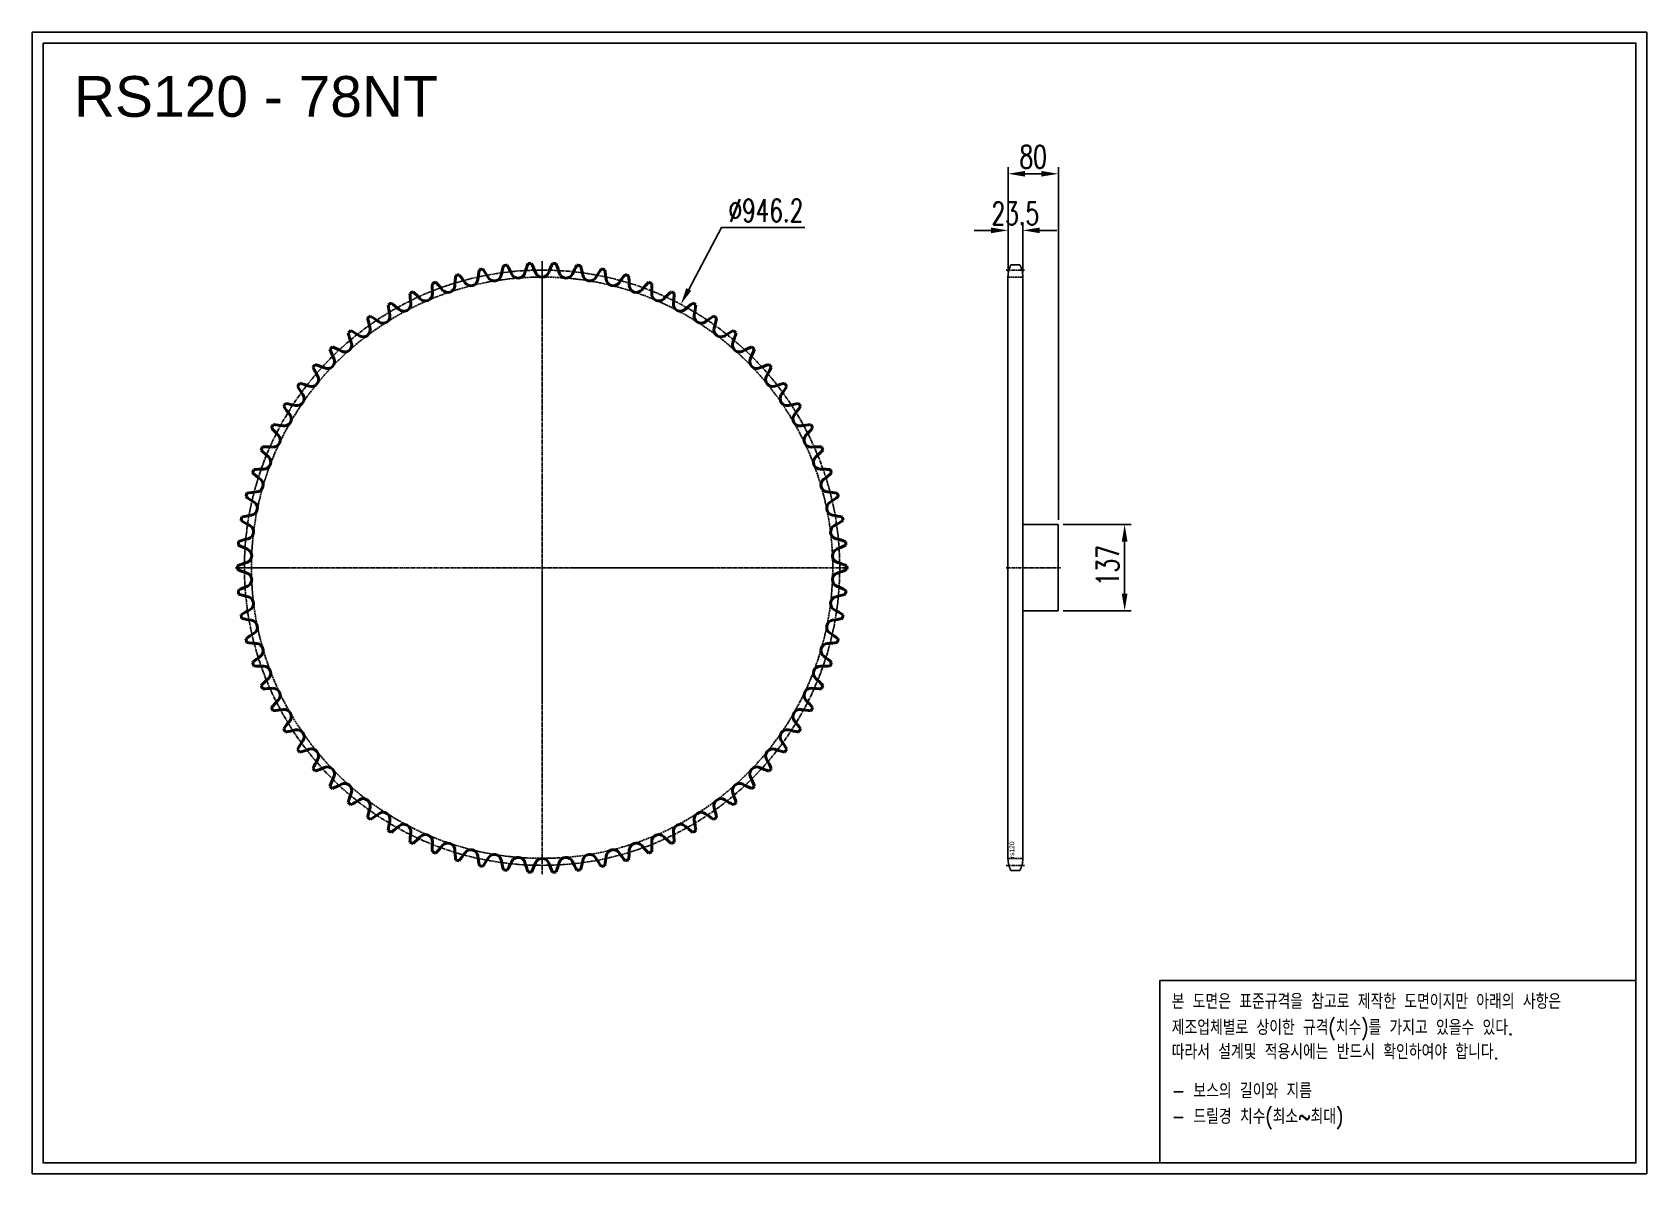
# Model space of a CAD drawing. Header units: millimetres. Extents: x -40784 to -38218, y 48101 to 49916.
import ezdxf

# ---------------------------------------------------------------- set-up
doc = ezdxf.new("R2010")
doc.units = ezdxf.units.MM
for name, pattern in [('AM_ISO02W050', [7.5, 6, -1.5]), ('AM_ISO02W050x2', [3.75, 3, -0.75]), ('AM_ISO08W050', [18, 12, -1.5, 3, -1.5]), ('AM_ISO08W050x2', [9, 6, -0.75, 1.5, -0.75])]:
    doc.linetypes.add(name, pattern=pattern)
for name, color, linetype, lineweight in [('AM_0N', 7, 'Continuous', 50), ('AM_3N', 6, 'AM_ISO02W050', 25), ('AM_7', 4, 'AM_ISO08W050', 25), ('AM_7N', 4, 'AM_ISO08W050', 25)]:
    doc.layers.add(name, color=color, linetype=linetype, lineweight=lineweight)
doc.layers.add('S-DIM', color=7, linetype='Continuous')
doc.styles.add('HAN', font='ROMANS.shx', dxfattribs={"width": 0.7, "bigfont": 'whgtxt.shx'})
doc.styles.add('HSG', font='SIMPLEX.shx', dxfattribs={"width": 0.7, "bigfont": 'HSG.shx'})
doc.styles.get("Standard").update_dxf_attribs({"font": 'arial.ttf'})
doc.dimstyles.new('APP50', dxfattribs={"dimscale": 15, "dimtxt": 2.4, "dimasz": 1.8, "dimexe": 0.7, "dimexo": 0.5, "dimgap": 0.6, "dimtad": 1, "dimtoh": 1, "dimdec": 1, "dimrnd": 0.01, "dimzin": 9, "dimdsep": 46, "dimtxsty": 'HSG', "dimcen": 0, "dimclrd": 1, "dimclre": 1, "dimclrt": 256, "dimazin": 2, "dimtp": 1, "dimtm": 1, "dimtfac": 0.5, "dimtdec": 1, "dimtofl": 0, "dimtmove": 0, "dimatfit": 3, "dimfxl": 0, "dimtvp": 1, "dimtolj": 2, "dimlwd": -1, "dimlwe": -1, "dimarcsym": 0})

# ---------------------------------------------------------------- blocks, each defined once
blk = doc.blocks.new('*D1')
at = {"layer": 'Defpoints', "color": 0, "transparency": 16777216}
for p in [(-39152.9, 49133), (-39152.9, 48996), (-39047.5, 48996)]:
    blk.add_point(p, dxfattribs=at)
at = {"layer": 'S-DIM', "color": 1, "transparency": 16777216}
for p, q in [((-39145.4, 49133), (-39037, 49133)), ((-39047.5, 49106), (-39047.5, 49023)), ((-39145.4, 48996), (-39037, 48996))]:
    blk.add_line(p, q, dxfattribs=at)
for points in [[(-39052, 49106), (-39043, 49106), (-39047.5, 49133)], [(-39052, 49023), (-39043, 49023), (-39047.5, 48996)]]:
    blk.add_solid(points, dxfattribs=at)
at = {"layer": 'S-DIM', "transparency": 16777216, "insert": (-39074.5, 49067.7), "char_height": 36, "attachment_point": 5, "rotation": 90, "style": 'HSG'}
blk.add_mtext('\\A2;137', dxfattribs=at)
blk = doc.blocks.new('*D2')
at = {"layer": 'Defpoints', "color": 0, "transparency": 16777216}
for p in [(-39209.4, 49600.7), (-39232.9, 49527), (-39209.4, 49526.4)]:
    blk.add_point(p, dxfattribs=at)
at = {"layer": 'S-DIM', "color": 1, "transparency": 16777216}
for p, q in [((-39232.9, 49534.5), (-39232.9, 49611.2)), ((-39209.4, 49533.9), (-39209.4, 49611.2)), ((-39259.9, 49600.7), (-39286.9, 49600.7)), ((-39182.4, 49600.7), (-39155.4, 49600.7))]:
    blk.add_line(p, q, dxfattribs=at)
for points in [[(-39259.9, 49605.2), (-39259.9, 49596.2), (-39232.9, 49600.7)], [(-39182.4, 49605.2), (-39182.4, 49596.2), (-39209.4, 49600.7)]]:
    blk.add_solid(points, dxfattribs=at)
at = {"layer": 'S-DIM', "transparency": 16777216, "insert": (-39221.2, 49627.7), "char_height": 36, "attachment_point": 5, "style": 'HSG'}
blk.add_mtext('\\A2;23.5', dxfattribs=at)
blk = doc.blocks.new('*D3')
at = {"layer": 'Defpoints', "color": 0, "transparency": 16777216}
for p in [(-39152.9, 49690.7), (-39232.9, 49527), (-39152.9, 49133)]:
    blk.add_point(p, dxfattribs=at)
at = {"layer": 'S-DIM', "color": 1, "transparency": 16777216}
for p, q in [((-39232.9, 49534.5), (-39232.9, 49701.2)), ((-39205.9, 49690.7), (-39179.9, 49690.7)), ((-39152.9, 49140.5), (-39152.9, 49701.2))]:
    blk.add_line(p, q, dxfattribs=at)
for points in [[(-39205.9, 49695.2), (-39205.9, 49686.2), (-39232.9, 49690.7)], [(-39179.9, 49695.2), (-39179.9, 49686.2), (-39152.9, 49690.7)]]:
    blk.add_solid(points, dxfattribs=at)
at = {"layer": 'S-DIM', "transparency": 16777216, "insert": (-39192.9, 49717.7), "char_height": 36, "attachment_point": 5, "style": 'HSG'}
blk.add_mtext('\\A2;80', dxfattribs=at)
blk = doc.blocks.new('notice1')
at = {"color": 4}
blk.add_lwpolyline([(-22142.12, 1735.9), (-22053.8, 1735.9), (-22053.8, 1702.07), (-22142.12, 1702.07)], close=True, dxfattribs=at)
at = {"color": 4, "style": 'HAN', "width": 0.8}
for s, p in [('본 도면은 표준규격을 참고로 제작한 도면이지만 아래의 사항은', (-22139.9, 1730.62)), ('제조업체별로 상이한 규격(치수)를 가지고 있을수 있다.', (-22139.9, 1725.78)), ('따라서 설계및 적용시에는 반드시 확인하여야 합니다.', (-22139.9, 1721.28)), ('- 보스의 길이와 지름', (-22139.9, 1714.03)), ('- 드릴경 치수(최소~최대)', (-22139.9, 1709.27))]:
    blk.add_text(s, height=2.7949, dxfattribs=at).set_placement(p)
blk = doc.blocks.new('*D5')
at = {"layer": 'Defpoints', "color": 0, "transparency": 16777216}
for p in [(-39753, 49483), (-40194, 48645.9)]:
    blk.add_point(p, dxfattribs=at)
at = {"layer": 'S-DIM', "color": 1, "linetype": 'ByBlock', "transparency": 16777216}
for p, q in [((-39688.5, 49605.3), (-39740.4, 49506.9)), ((-39555.9, 49605.3), (-39688.5, 49605.3))]:
    blk.add_line(p, q, dxfattribs=at)
at = {"layer": 'S-DIM', "color": 1, "transparency": 16777216}
blk.add_solid([(-39744.4, 49509), (-39736.4, 49504.8), (-39753, 49483)], dxfattribs=at)
at = {"layer": 'S-DIM', "transparency": 16777216, "insert": (-39617.7, 49632.3), "char_height": 36, "attachment_point": 5, "style": 'HSG'}
blk.add_mtext('\\A2;∅946.2', dxfattribs=at)

msp = doc.modelspace()

# ---------------------------------------------------------------- linework, layer by layer
for p, q in [((-39232.93, 49526.96), (-39232.93, 48601.92)), ((-39228.2, 49545.96), (-39214.16, 49545.96)), ((-39209.43, 49526.96), (-39209.43, 48601.92)), ((-39209.43, 49132.99), (-39152.93, 49132.99)), ((-39152.93, 49132.99), (-39152.93, 48995.99)), ((-39152.93, 48995.99), (-39209.43, 48995.99)), ((-39228.2, 48582.92), (-39214.16, 48582.92))]:
    msp.add_line(p, q)
for points in [[(-40783.8, 49915.58), (-38217.68, 49915.58), (-38217.68, 48101.15), (-40783.8, 48101.15)], [(-40766.52, 49898.3), (-38234.96, 49898.3), (-38234.96, 48118.43), (-40766.52, 48118.43)]]:
    msp.add_lwpolyline(points, close=True)
for centre, start, end in [((-39192.43, 49526.96), 152.02179, 180), ((-39249.93, 49526.96), 0, 27.97821), ((-39192.43, 48601.92), 180, 207.97821), ((-39249.93, 48601.92), 332.02179, 0)]:
    msp.add_arc(centre, 40.5, start, end)
at = {"layer": 'AM_0N'}
for centre, radius, start, end in [((-39898.86, 49505.01), 213.41, 173.63596, 177.88462), ((-39973.49, 49064.44), 484.15, 105.8129, 106.4948), ((-40272.03, 49396.92), 213.41, 34.42308, 38.67173), ((-39863.65, 49497.58), 213.41, 169.02057, 173.26923), ((-39973.49, 49064.44), 484.15, 101.19751, 101.87941), ((-40244.31, 49419.86), 213.41, 29.80769, 34.05635), ((-40049.4, 49531.53), 11.23, 209.80769, 348.65385), ((-39829.15, 49487.33), 213.41, 164.40519, 168.65385), ((-39973.49, 49064.44), 484.15, 96.58213, 97.26403), ((-40214.83, 49440.5), 213.41, 25.19231, 29.44096), ((-40011.57, 49536.12), 11.23, 205.19231, 344.03846), ((-39795.59, 49474.35), 213.41, 159.78981, 164.03846), ((-39973.49, 49064.44), 484.15, 91.96674, 92.64864), ((-40183.79, 49458.7), 213.41, 20.57692, 24.82558), ((-39973.49, 49537.65), 11.23, 200.57692, 339.42308), ((-39763.19, 49458.7), 213.41, 155.17442, 159.42308), ((-39973.49, 49064.44), 484.15, 87.35136, 88.03326), ((-40151.38, 49474.35), 213.41, 15.96154, 20.21019), ((-39935.41, 49536.12), 11.23, 195.96154, 334.80769), ((-39732.14, 49440.5), 213.41, 150.55904, 154.80769), ((-39973.49, 49064.44), 484.15, 82.73597, 83.41787), ((-40117.82, 49487.33), 213.41, 11.34615, 15.59481), ((-39897.58, 49531.53), 11.23, 191.34615, 330.19231), ((-39702.66, 49419.86), 213.41, 145.94365, 150.19231), ((-39973.49, 49064.44), 484.15, 78.12059, 78.80249), ((-40083.33, 49497.58), 213.41, 6.73077, 10.97943), ((-39674.94, 49396.92), 213.41, 141.32827, 145.57692), ((-39973.49, 49064.44), 484.15, 73.5052, 74.1871), ((-40048.12, 49505.01), 213.41, 2.11538, 6.36404), ((-39973.49, 49064.44), 484.15, 115.04367, 115.72557), ((-39970.5, 49511.28), 213.41, 182.86673, 187.11538), ((-40321.5, 49344.72), 213.41, 43.65385, 47.9025), ((-39934.55, 49509.59), 213.41, 178.25134, 182.5), ((-39973.49, 49064.44), 484.15, 110.42828, 111.11018), ((-40297.82, 49371.82), 213.41, 39.03846, 43.28712), ((-40123.34, 49513.3), 11.23, 219.03846, 357.88462), ((-40086.74, 49523.9), 11.23, 214.42308, 353.26923), ((-39860.24, 49523.9), 11.23, 186.73077, 325.57692), ((-39823.64, 49513.3), 11.23, 182.11538, 320.96154), ((-39649.16, 49371.82), 213.41, 136.71288, 140.96154), ((-39973.49, 49064.44), 484.15, 68.88982, 69.57172), ((-40012.42, 49509.59), 213.41, 357.5, 1.74866), ((-39625.48, 49344.72), 213.41, 132.0975, 136.34615), ((-39973.49, 49064.44), 484.15, 64.27443, 64.95633), ((-39976.48, 49511.28), 213.41, 352.88462, 357.13327), ((-39973.49, 49064.44), 484.15, 119.65905, 120.34095), ((-40006.46, 49510.07), 213.41, 187.48211, 191.73077), ((-40342.93, 49315.81), 213.41, 48.26923, 52.51789), ((-40193.4, 49483.45), 11.23, 228.26923, 7.11538), ((-40158.97, 49499.79), 11.23, 223.65385, 2.5), ((-39788, 49499.79), 11.23, 177.5, 316.34615), ((-39753.57, 49483.45), 11.23, 172.88462, 311.73077), ((-39604.05, 49315.81), 213.41, 127.48211, 131.73077), ((-39973.49, 49064.44), 484.15, 59.65905, 60.34095), ((-39940.51, 49510.07), 213.41, 348.26923, 352.51789), ((-39973.49, 49064.44), 484.15, 124.27443, 124.95633), ((-40042.22, 49505.97), 213.41, 192.0975, 196.34615), ((-40361.96, 49285.27), 213.41, 52.88462, 57.13327), ((-40226.41, 49464.4), 11.23, 232.88462, 11.73077), ((-39720.57, 49464.4), 11.23, 168.26923, 307.11538), ((-39585.02, 49285.27), 213.41, 122.86673, 127.11538), ((-39973.49, 49064.44), 484.15, 55.04367, 55.72557), ((-39904.76, 49505.97), 213.41, 343.65385, 347.9025), ((-39973.49, 49064.44), 484.15, 128.88982, 129.57172), ((-40077.52, 49499.01), 213.41, 196.71288, 200.96154), ((-40378.47, 49253.29), 213.41, 57.5, 61.74866), ((-40257.77, 49442.75), 11.23, 237.5, 16.34615), ((-39689.21, 49442.75), 11.23, 163.65385, 302.5), ((-39568.51, 49253.29), 213.41, 118.25134, 122.5), ((-39869.46, 49499.01), 213.41, 339.03846, 343.28712), ((-39973.49, 49064.44), 484.15, 50.42828, 51.11018), ((-39973.49, 49064.44), 484.15, 133.5052, 134.1871), ((-40112.15, 49489.23), 213.41, 201.32827, 205.57692), ((-40392.35, 49220.09), 213.41, 62.11538, 66.36404), ((-40287.29, 49418.65), 11.23, 242.11538, 20.96154), ((-39659.69, 49418.65), 11.23, 159.03846, 297.88462), ((-39554.63, 49220.09), 213.41, 113.63596, 117.88462), ((-39834.83, 49489.23), 213.41, 334.42308, 338.67173), ((-39973.49, 49064.44), 484.15, 45.8129, 46.4948), ((-39973.49, 49064.44), 484.15, 138.12059, 138.80249), ((-40145.88, 49476.69), 213.41, 205.94365, 210.19231), ((-40403.52, 49185.88), 213.41, 66.73077, 70.97943), ((-40314.77, 49392.25), 11.23, 246.73077, 25.57692), ((-39632.2, 49392.25), 11.23, 154.42308, 293.26923), ((-39543.46, 49185.88), 213.41, 109.02057, 113.26923), ((-39801.09, 49476.69), 213.41, 329.80769, 334.05635), ((-39973.49, 49064.44), 484.15, 41.19751, 41.87941), ((-39973.49, 49064.44), 484.15, 142.73597, 143.41787), ((-40178.5, 49461.48), 213.41, 210.55904, 214.80769), ((-40411.89, 49150.89), 213.41, 71.34615, 75.59481), ((-40340.04, 49363.72), 11.23, 251.34615, 30.19231), ((-39606.93, 49363.72), 11.23, 149.80769, 288.65385), ((-39535.08, 49150.89), 213.41, 104.40519, 108.65385), ((-39768.48, 49461.48), 213.41, 325.19231, 329.44096), ((-39973.49, 49064.44), 484.15, 36.58213, 37.26403), ((-39973.49, 49064.44), 484.15, 147.35136, 148.03326), ((-40417.43, 49115.33), 213.41, 75.96154, 80.21019), ((-40362.94, 49333.26), 11.23, 255.96154, 34.80769), ((-39584.04, 49333.26), 11.23, 145.19231, 284.03846), ((-39529.55, 49115.33), 213.41, 99.78981, 104.03846), ((-39973.49, 49064.44), 484.15, 31.96674, 32.64864), ((-40383.31, 49301.05), 11.23, 260.57692, 39.42308), ((-40209.78, 49443.7), 213.41, 215.17442, 219.42308), ((-39563.67, 49301.05), 11.23, 140.57692, 279.42308), ((-39737.2, 49443.7), 213.41, 320.57692, 324.82558), ((-39973.49, 49064.44), 484.15, 151.96674, 152.64864), ((-40239.53, 49423.46), 213.41, 219.78981, 224.03846), ((-40401.02, 49267.3), 11.23, 265.19231, 44.03846), ((-40420.08, 49079.44), 213.41, 80.57692, 84.82558), ((-39526.89, 49079.44), 213.41, 95.17442, 99.42308), ((-39545.96, 49267.3), 11.23, 135.96154, 274.80769), ((-39707.45, 49423.46), 213.41, 315.96154, 320.21019), ((-39973.49, 49064.44), 484.15, 27.35136, 28.03326), ((-39973.49, 49064.44), 484.15, 156.58213, 157.26403), ((-40267.56, 49400.88), 213.41, 224.40519, 228.65385), ((-40419.84, 49043.46), 213.41, 85.19231, 89.44096), ((-39527.13, 49043.46), 213.41, 90.55904, 94.80769), ((-39679.42, 49400.88), 213.41, 311.34615, 315.59481), ((-39973.49, 49064.44), 484.15, 22.73597, 23.41787), ((-39973.49, 49064.44), 484.15, 161.19751, 161.87941), ((-40416.71, 49007.61), 213.41, 89.80769, 94.05635), ((-40415.95, 49232.24), 11.23, 269.80769, 48.65385), ((-39531.02, 49232.24), 11.23, 131.34615, 270.19231), ((-39530.27, 49007.61), 213.41, 85.94365, 90.19231), ((-39973.49, 49064.44), 484.15, 18.12059, 18.80249), ((-40293.68, 49376.13), 213.41, 229.02057, 233.26923), ((-40428.02, 49196.1), 11.23, 274.42308, 53.26923), ((-39518.96, 49196.1), 11.23, 126.73077, 265.57692), ((-39653.3, 49376.13), 213.41, 306.73077, 310.97943), ((-39973.49, 49064.44), 484.15, 165.8129, 166.4948), ((-40317.72, 49349.35), 213.41, 233.63596, 237.88462), ((-40410.7, 48972.13), 213.41, 94.42308, 98.67173), ((-40437.14, 49159.09), 11.23, 279.03846, 57.88462), ((-39509.84, 49159.09), 11.23, 122.11538, 260.96154), ((-39536.28, 48972.13), 213.41, 81.32827, 85.57692), ((-39629.26, 49349.35), 213.41, 302.11538, 306.36404), ((-39973.49, 49064.44), 484.15, 13.5052, 14.1871), ((-39973.49, 49064.44), 484.15, 170.42828, 171.11018), ((-40401.85, 48937.25), 213.41, 99.03846, 103.28712), ((-39545.13, 48937.25), 213.41, 76.71288, 80.96154), ((-39973.49, 49064.44), 484.15, 8.88982, 9.57172), ((-40339.53, 49320.73), 213.41, 238.25134, 242.5), ((-40443.25, 49121.48), 11.23, 283.65385, 62.5), ((-39503.72, 49121.48), 11.23, 117.5, 256.34615), ((-39607.45, 49320.73), 213.41, 297.5, 301.74866), ((-39973.49, 49064.44), 484.15, 175.04367, 175.72557), ((-40358.97, 49290.45), 213.41, 242.86673, 247.11538), ((-40390.23, 48903.19), 213.41, 103.65385, 107.9025), ((-40446.32, 49083.49), 11.23, 288.26923, 67.11538), ((-39500.66, 49083.49), 11.23, 112.88462, 251.73077), ((-39556.75, 48903.19), 213.41, 72.0975, 76.34615), ((-39588.01, 49290.45), 213.41, 292.88462, 297.13327), ((-39973.49, 49064.44), 484.15, 4.27443, 4.95633), ((-39973.49, 49064.44), 484.15, 179.65905, 180.34095), ((-40375.9, 48870.18), 213.41, 108.26923, 112.51789), ((-39571.08, 48870.18), 213.41, 67.48211, 71.73077), ((-39973.49, 49064.44), 484.15, 359.65905, 0.34095), ((-40375.9, 49258.7), 213.41, 247.48211, 251.73077), ((-40446.32, 49045.38), 11.23, 292.88462, 71.73077), ((-39500.66, 49045.38), 11.23, 108.26923, 247.11538), ((-39571.08, 49258.7), 213.41, 288.26923, 292.51789), ((-40358.97, 48838.43), 213.41, 112.88462, 117.13327), ((-39973.49, 49064.44), 484.15, 184.27443, 184.95633), ((-40390.23, 49225.68), 213.41, 252.0975, 256.34615), ((-40443.25, 49007.4), 11.23, 297.5, 76.34615), ((-39503.72, 49007.4), 11.23, 103.65385, 242.5), ((-39556.75, 49225.68), 213.41, 283.65385, 287.9025), ((-39588.01, 48838.43), 213.41, 62.86673, 67.11538), ((-39973.49, 49064.44), 484.15, 355.04367, 355.72557), ((-40339.53, 48808.15), 213.41, 117.5, 121.74866), ((-39973.49, 49064.44), 484.15, 188.88982, 189.57172), ((-39607.45, 48808.15), 213.41, 58.25134, 62.5), ((-39973.49, 49064.44), 484.15, 350.42828, 351.11018), ((-40401.85, 49191.63), 213.41, 256.71288, 260.96154), ((-40437.14, 48969.78), 11.23, 302.11538, 80.96154), ((-39509.84, 48969.78), 11.23, 99.03846, 237.88462), ((-39545.13, 49191.63), 213.41, 279.03846, 283.28712), ((-40317.72, 48779.52), 213.41, 122.11538, 126.36404), ((-39973.49, 49064.44), 484.15, 193.5052, 194.1871), ((-40410.7, 49156.75), 213.41, 261.32827, 265.57692), ((-40428.02, 48932.78), 11.23, 306.73077, 85.57692), ((-39518.96, 48932.78), 11.23, 94.42308, 233.26923), ((-39536.28, 49156.75), 213.41, 274.42308, 278.67173), ((-39629.26, 48779.52), 213.41, 53.63596, 57.88462), ((-39973.49, 49064.44), 484.15, 345.8129, 346.4948), ((-40293.68, 48752.75), 213.41, 126.73077, 130.97943), ((-39973.49, 49064.44), 484.15, 198.12059, 198.80249), ((-39653.3, 48752.75), 213.41, 49.02057, 53.26923), ((-39973.49, 49064.44), 484.15, 341.19751, 341.87941), ((-40416.71, 49121.27), 213.41, 265.94365, 270.19231), ((-40267.56, 48727.99), 213.41, 131.34615, 135.59481), ((-40415.95, 48896.63), 11.23, 311.34615, 90.19231), ((-39531.02, 48896.63), 11.23, 89.80769, 228.65385), ((-39679.42, 48727.99), 213.41, 44.40519, 48.65385), ((-39530.27, 49121.27), 213.41, 269.80769, 274.05635), ((-39973.49, 49064.44), 484.15, 202.73597, 203.41787), ((-40419.84, 49085.42), 213.41, 270.55904, 274.80769), ((-40401.02, 48861.57), 11.23, 315.96154, 94.80769), ((-39545.96, 48861.57), 11.23, 85.19231, 224.03846), ((-39527.13, 49085.42), 213.41, 265.19231, 269.44096), ((-39973.49, 49064.44), 484.15, 336.58213, 337.26403), ((-40239.53, 48705.42), 213.41, 135.96154, 140.21019), ((-39973.49, 49064.44), 484.15, 207.35136, 208.03326), ((-40420.08, 49049.43), 213.41, 275.17442, 279.42308), ((-40383.31, 48827.83), 11.23, 320.57692, 99.42308), ((-39563.67, 48827.83), 11.23, 80.57692, 219.42308), ((-39526.89, 49049.43), 213.41, 260.57692, 264.82558), ((-39707.45, 48705.42), 213.41, 39.78981, 44.03846), ((-39973.49, 49064.44), 484.15, 331.96674, 332.64864), ((-40209.78, 48685.18), 213.41, 140.57692, 144.82558), ((-39973.49, 49064.44), 484.15, 211.96674, 212.64864), ((-39737.2, 48685.18), 213.41, 35.17442, 39.42308), ((-39973.49, 49064.44), 484.15, 327.35136, 328.03326), ((-40417.43, 49013.55), 213.41, 279.78981, 284.03846), ((-40362.94, 48795.62), 11.23, 325.19231, 104.03846), ((-40178.5, 48667.4), 213.41, 145.19231, 149.44096), ((-39584.04, 48795.62), 11.23, 75.96154, 214.80769), ((-39768.48, 48667.4), 213.41, 30.55904, 34.80769), ((-39529.55, 49013.55), 213.41, 255.96154, 260.21019), ((-39973.49, 49064.44), 484.15, 216.58213, 217.26403), ((-40411.89, 48977.99), 213.41, 284.40519, 288.65385), ((-40340.04, 48765.16), 11.23, 329.80769, 108.65385), ((-40145.88, 48652.19), 213.41, 149.80769, 154.05635), ((-39606.93, 48765.16), 11.23, 71.34615, 210.19231), ((-39801.09, 48652.19), 213.41, 25.94365, 30.19231), ((-39535.08, 48977.99), 213.41, 251.34615, 255.59481), ((-39973.49, 49064.44), 484.15, 322.73597, 323.41787), ((-39973.49, 49064.44), 484.15, 221.19751, 221.87941), ((-40403.52, 48942.99), 213.41, 289.02057, 293.26923), ((-40314.77, 48736.63), 11.23, 334.42308, 113.26923), ((-40112.15, 48639.65), 213.41, 154.42308, 158.67173), ((-39632.2, 48736.63), 11.23, 66.73077, 205.57692), ((-39834.83, 48639.65), 213.41, 21.32827, 25.57692), ((-39543.46, 48942.99), 213.41, 246.73077, 250.97943), ((-39973.49, 49064.44), 484.15, 318.12059, 318.80249), ((-39973.49, 49064.44), 484.15, 225.8129, 226.4948), ((-40392.35, 48908.78), 213.41, 293.63596, 297.88462), ((-40287.29, 48710.23), 11.23, 339.03846, 117.88462), ((-40077.52, 48629.87), 213.41, 159.03846, 163.28712), ((-39659.69, 48710.23), 11.23, 62.11538, 200.96154), ((-39869.46, 48629.87), 213.41, 16.71288, 20.96154), ((-39554.63, 48908.78), 213.41, 242.11538, 246.36404), ((-39973.49, 49064.44), 484.15, 313.5052, 314.1871), ((-39973.49, 49064.44), 484.15, 230.42828, 231.11018), ((-40378.47, 48875.58), 213.41, 298.25134, 302.5), ((-40257.77, 48686.13), 11.23, 343.65385, 122.5), ((-40042.22, 48622.91), 213.41, 163.65385, 167.9025), ((-39689.21, 48686.13), 11.23, 57.5, 196.34615), ((-39904.76, 48622.91), 213.41, 12.0975, 16.34615), ((-39568.51, 48875.58), 213.41, 237.5, 241.74866), ((-39973.49, 49064.44), 484.15, 308.88982, 309.57172), ((-39973.49, 49064.44), 484.15, 235.04367, 235.72557), ((-40361.96, 48843.61), 213.41, 302.86673, 307.11538), ((-40226.41, 48664.48), 11.23, 348.26923, 127.11538), ((-40006.46, 48618.81), 213.41, 168.26923, 172.51789), ((-40342.93, 48813.07), 213.41, 307.48211, 311.73077), ((-40193.4, 48645.43), 11.23, 352.88462, 131.73077), ((-39753.57, 48645.43), 11.23, 48.26923, 187.11538), ((-39604.05, 48813.07), 213.41, 228.26923, 232.51789), ((-39720.57, 48664.48), 11.23, 52.88462, 191.73077), ((-39940.51, 48618.81), 213.41, 7.48211, 11.73077), ((-39585.02, 48843.61), 213.41, 232.88462, 237.13327), ((-39973.49, 49064.44), 484.15, 304.27443, 304.95633), ((-39973.49, 49064.44), 484.15, 239.65905, 240.34095), ((-39970.5, 48617.6), 213.41, 172.88462, 177.13327), ((-39973.49, 49064.44), 484.15, 244.27443, 244.95633), ((-40321.5, 48784.15), 213.41, 312.0975, 316.34615), ((-40158.97, 48629.09), 11.23, 357.5, 136.34615), ((-39934.55, 48619.29), 213.41, 177.5, 181.74866), ((-39788, 48629.09), 11.23, 43.65385, 182.5), ((-40012.42, 48619.29), 213.41, 358.25134, 2.5), ((-39625.48, 48784.15), 213.41, 223.65385, 227.9025), ((-39973.49, 49064.44), 484.15, 295.04367, 295.72557), ((-39976.48, 48617.6), 213.41, 2.86673, 7.11538), ((-39973.49, 49064.44), 484.15, 299.65905, 300.34095), ((-39973.49, 49064.44), 484.15, 248.88982, 249.57172), ((-40297.82, 48757.06), 213.41, 316.71288, 320.96154), ((-40123.34, 48615.58), 11.23, 2.11538, 140.96154), ((-39898.86, 48623.87), 213.41, 182.11538, 186.36404), ((-40272.03, 48731.96), 213.41, 321.32827, 325.57692), ((-40086.74, 48604.97), 11.23, 6.73077, 145.57692), ((-39863.65, 48631.3), 213.41, 186.73077, 190.97943), ((-40244.31, 48709.01), 213.41, 325.94365, 330.19231), ((-40049.4, 48597.35), 11.23, 11.34615, 150.19231), ((-40011.57, 48592.76), 11.23, 15.96154, 154.80769), ((-39973.49, 48591.22), 11.23, 20.57692, 159.42308), ((-39935.41, 48592.76), 11.23, 25.19231, 164.03846), ((-39897.58, 48597.35), 11.23, 29.80769, 168.65385), ((-39702.66, 48709.01), 213.41, 209.80769, 214.05635), ((-40083.33, 48631.3), 213.41, 349.02057, 353.26923), ((-39860.24, 48604.97), 11.23, 34.42308, 173.26923), ((-39674.94, 48731.96), 213.41, 214.42308, 218.67173), ((-40048.12, 48623.87), 213.41, 353.63596, 357.88462), ((-39823.64, 48615.58), 11.23, 39.03846, 177.88462), ((-39649.16, 48757.06), 213.41, 219.03846, 223.28712), ((-39973.49, 49064.44), 484.15, 290.42828, 291.11018), ((-39973.49, 49064.44), 484.15, 253.5052, 254.1871), ((-39973.49, 49064.44), 484.15, 258.12059, 258.80249), ((-39829.15, 48641.54), 213.41, 191.34615, 195.59481), ((-39973.49, 49064.44), 484.15, 262.73597, 263.41787), ((-40214.83, 48688.37), 213.41, 330.55904, 334.80769), ((-39795.59, 48654.53), 213.41, 195.96154, 200.21019), ((-39973.49, 49064.44), 484.15, 267.35136, 268.03326), ((-40183.79, 48670.17), 213.41, 335.17442, 339.42308), ((-39763.19, 48670.17), 213.41, 200.57692, 204.82558), ((-39973.49, 49064.44), 484.15, 271.96674, 272.64864), ((-40151.38, 48654.53), 213.41, 339.78981, 344.03846), ((-39732.14, 48688.37), 213.41, 205.19231, 209.44096), ((-39973.49, 49064.44), 484.15, 276.58213, 277.26403), ((-40117.82, 48641.54), 213.41, 344.40519, 348.65385), ((-39973.49, 49064.44), 484.15, 281.19751, 281.87941), ((-39973.49, 49064.44), 484.15, 285.8129, 286.4948)]:
    msp.add_arc(centre, radius, start, end, dxfattribs=at)
at = {"layer": 'AM_3N', "linetype": 'AM_ISO02W050x2'}
for p, q in [((-39232.93, 49526.43), (-39209.43, 49526.43)), ((-39232.93, 48602.45), (-39209.43, 48602.45))]:
    msp.add_line(p, q, dxfattribs=at)
msp.add_circle((-39973.49, 49064.44), 461.99, dxfattribs=at)
at = {"layer": 'AM_7', "linetype": 'AM_ISO08W050x2'}
for p, q in [((-39235.93, 49537.54), (-39206.43, 49537.54)), ((-39235.93, 49064.49), (-39149.5, 49064.49)), ((-39235.93, 48591.33), (-39206.43, 48591.33))]:
    msp.add_line(p, q, dxfattribs=at)
msp.add_circle((-39973.49, 49064.44), 473.1, dxfattribs=at)
at = {"layer": 'AM_7N', "linetype": 'AM_ISO08W050x2'}
for p, q in [((-39973.49, 48577.29), (-39973.49, 49551.59)), ((-40460.64, 49064.44), (-39486.34, 49064.44))]:
    msp.add_line(p, q, dxfattribs=at)

# ---------------------------------------------------------------- block references
at = {"xscale": 8.568015886756081, "yscale": 8.568015886756081, "zscale": 8.568015886756081}
msp.add_blockref('notice1', (150722.32, 33535.09), dxfattribs=at)

# ---------------------------------------------------------------- texts
msp.add_text('RS120 - 78NT', height=64.8011).set_placement((-40717.72, 49781.22))
msp.add_text('rs120', height=7.5, rotation=90).set_placement((-39223.08, 48603.03))

# ---------------------------------------------------------------- dimensions: what is measured, and where the dimension line sits
at = {"layer": 'S-DIM'}
dim = msp.add_linear_dim(base=(-39152.93, 49690.68), p1=(-39232.93, 49526.96), p2=(-39152.93, 49132.99), dimstyle='APP50', dxfattribs=at)
dim.commit()
dim.dimension.update_dxf_attribs({"geometry": '*D3', "text_midpoint": (-39192.93, 49717.68)})
dim = msp.add_diameter_dim_2p(p1=(-40194.01, 48645.87), p2=(-39752.97, 49483.01), dimstyle='APP50', override={"dimarcsym": 1}, dxfattribs=at)
dim.commit()
dim.dimension.update_dxf_attribs({"geometry": '*D5', "text_midpoint": (-39617.74, 49605.29), "dimtype": 131})
dim = msp.add_linear_dim(base=(-39209.43, 49600.68), p1=(-39232.93, 49526.96), p2=(-39209.43, 49526.43), dimstyle='APP50', dxfattribs=at)
dim.commit()
dim.dimension.update_dxf_attribs({"geometry": '*D2', "text_midpoint": (-39221.18, 49600.68), "dimtype": 128})
dim = msp.add_linear_dim(base=(-39047.46, 48995.99), p1=(-39152.93, 49132.99), p2=(-39152.93, 48995.99), angle=90, dimstyle='APP50', dxfattribs=at)
dim.commit()
dim.dimension.update_dxf_attribs({"geometry": '*D1', "text_midpoint": (-39047.46, 49067.72), "dimtype": 128})

doc.saveas('drawing.dxf')
